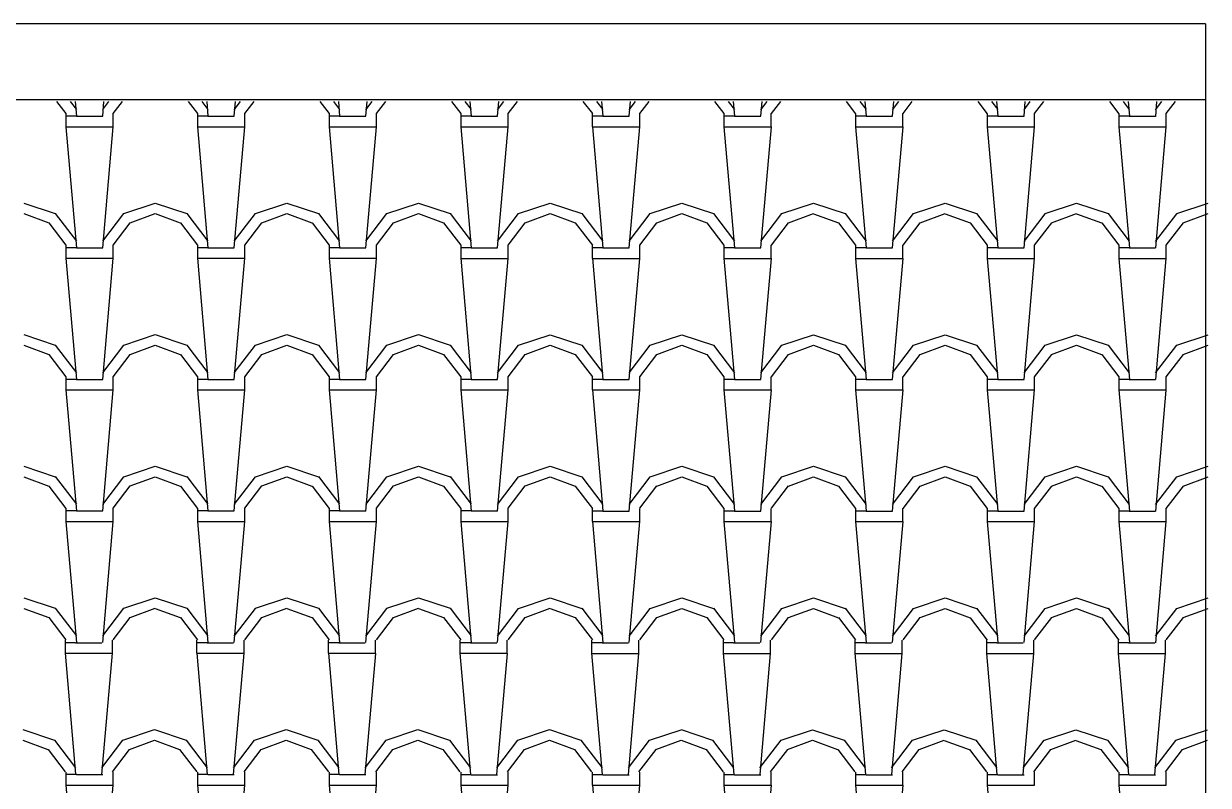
# Model space of a CAD drawing. Extents: x 32549 to 39694, y 7645 to 11950.
# Drawn here: x 33598.4 to 33733.4, y 11542.4 to 11629.3 of the extents above; entities that cross this region are included whole.
import ezdxf

# ---------------------------------------------------------------- set-up
doc = ezdxf.new("R2010")
doc.units = 0
doc.header["$LTSCALE"] = 80
doc.header["$MEASUREMENT"] = 0
doc.layers.add('ROOF', color=11, linetype='CONTINUOUS')
doc.layers.add('TEXT', color=3, linetype='CONTINUOUS')

msp = doc.modelspace()

# ---------------------------------------------------------------- linework, layer by layer
at = {"layer": 'ROOF'}
for p, q in [((33602.11, 11620.41), (33603.18, 11619.01)), ((33603.66, 11620.41), (33604.37, 11619.48)), ((33604.23, 11620.41), (33604.37, 11618.72)), ((33607.37, 11618.72), (33607.52, 11620.41)), ((33607.37, 11619.47), (33608.09, 11620.41)), ((33608.57, 11619.02), (33609.63, 11620.41)), ((33617.11, 11620.41), (33618.18, 11619.01)), ((33618.66, 11620.41), (33619.37, 11619.48)), ((33619.23, 11620.41), (33619.37, 11618.72)), ((33622.37, 11618.72), (33622.52, 11620.41)), ((33622.37, 11619.46), (33623.09, 11620.41)), ((33623.57, 11619.02), (33624.64, 11620.41)), ((33632.11, 11620.41), (33633.18, 11619.01)), ((33633.66, 11620.41), (33634.37, 11619.48)), ((33634.23, 11620.41), (33634.37, 11618.72)), ((33637.37, 11618.71), (33637.52, 11620.41)), ((33637.37, 11619.46), (33638.09, 11620.41)), ((33638.57, 11619.02), (33639.64, 11620.41)), ((33647.11, 11620.41), (33648.18, 11619.01)), ((33648.66, 11620.41), (33649.37, 11619.48)), ((33649.23, 11620.41), (33649.38, 11618.72)), ((33652.37, 11618.71), (33652.52, 11620.41)), ((33652.37, 11619.46), (33653.09, 11620.41)), ((33653.58, 11619.02), (33654.64, 11620.41)), ((33662.11, 11620.4), (33663.18, 11619.01)), ((33663.66, 11620.4), (33664.37, 11619.47)), ((33664.23, 11620.4), (33664.38, 11618.72)), ((33667.37, 11619.46), (33668.09, 11620.4)), ((33667.38, 11618.71), (33667.52, 11620.4)), ((33668.58, 11619.02), (33669.64, 11620.4)), ((33677.11, 11620.4), (33678.18, 11619.01)), ((33678.66, 11620.4), (33679.37, 11619.47)), ((33679.23, 11620.4), (33679.38, 11618.72)), ((33682.37, 11619.46), (33683.09, 11620.4)), ((33682.38, 11618.71), (33682.52, 11620.4)), ((33683.58, 11619.02), (33684.64, 11620.4)), ((33692.11, 11620.4), (33693.18, 11619)), ((33693.66, 11620.4), (33694.37, 11619.47)), ((33694.23, 11620.4), (33694.38, 11618.71)), ((33697.37, 11619.46), (33698.09, 11620.4)), ((33697.38, 11618.71), (33697.52, 11620.4)), ((33698.58, 11619.01), (33699.64, 11620.4)), ((33707.11, 11620.4), (33708.18, 11619)), ((33708.67, 11620.4), (33709.37, 11619.47)), ((33709.23, 11620.4), (33709.38, 11618.71)), ((33712.37, 11619.45), (33713.09, 11620.4)), ((33712.38, 11618.71), (33712.52, 11620.4)), ((33713.58, 11619.01), (33714.64, 11620.4)), ((33722.11, 11620.4), (33723.18, 11619)), ((33723.67, 11620.4), (33724.37, 11619.47)), ((33724.23, 11620.4), (33724.38, 11618.71)), ((33727.37, 11619.45), (33728.09, 11620.4)), ((33727.38, 11618.7), (33727.52, 11620.4)), ((33728.58, 11619.01), (33729.64, 11620.4)), ((33603.17, 11619.02), (33603.17, 11617.52)), ((33604.37, 11618.72), (33603.17, 11618.72)), ((33604.37, 11618.72), (33607.37, 11618.72)), ((33608.57, 11617.52), (33608.57, 11619.02)), ((33618.17, 11619.02), (33618.17, 11617.52)), ((33619.37, 11618.72), (33618.17, 11618.72)), ((33619.37, 11618.72), (33622.37, 11618.72)), ((33623.57, 11617.52), (33623.57, 11619.02)), ((33633.17, 11619.02), (33633.17, 11617.52)), ((33634.37, 11618.72), (33633.17, 11618.72)), ((33634.37, 11618.72), (33637.37, 11618.72)), ((33638.57, 11617.52), (33638.57, 11619.02)), ((33648.17, 11619.01), (33648.17, 11617.51)), ((33649.37, 11618.71), (33648.17, 11618.71)), ((33649.37, 11618.71), (33652.37, 11618.71)), ((33653.57, 11617.51), (33653.57, 11619.01)), ((33663.17, 11619.01), (33663.17, 11617.51)), ((33664.37, 11618.71), (33663.17, 11618.71)), ((33664.37, 11618.71), (33667.37, 11618.71)), ((33668.57, 11617.51), (33668.57, 11619.01)), ((33678.17, 11619.01), (33678.17, 11617.51)), ((33679.37, 11618.71), (33678.17, 11618.71)), ((33679.37, 11618.71), (33682.37, 11618.71)), ((33683.57, 11617.51), (33683.57, 11619.01)), ((33693.17, 11619.01), (33693.17, 11617.51)), ((33694.37, 11618.71), (33693.17, 11618.71)), ((33694.37, 11618.71), (33697.37, 11618.71)), ((33698.57, 11617.51), (33698.57, 11619.01)), ((33708.17, 11619.01), (33708.17, 11617.51)), ((33709.37, 11618.71), (33708.17, 11618.71)), ((33709.37, 11618.71), (33712.37, 11618.71)), ((33713.57, 11617.51), (33713.57, 11619.01)), ((33723.17, 11619.01), (33723.17, 11617.51)), ((33724.37, 11618.71), (33723.17, 11618.71)), ((33724.37, 11618.71), (33727.37, 11618.71)), ((33728.57, 11617.51), (33728.57, 11619.01)), ((33603.17, 11617.52), (33604.37, 11617.52)), ((33603.17, 11617.52), (33604.37, 11603.72)), ((33604.37, 11617.52), (33608.57, 11617.52)), ((33607.37, 11603.72), (33608.57, 11617.52)), ((33618.17, 11617.52), (33619.37, 11617.52)), ((33618.17, 11617.52), (33619.37, 11603.72)), ((33619.37, 11617.52), (33623.57, 11617.52)), ((33622.37, 11603.72), (33623.57, 11617.52)), ((33633.17, 11617.52), (33634.37, 11617.52)), ((33633.17, 11617.52), (33634.37, 11603.72)), ((33634.37, 11617.52), (33638.57, 11617.52)), ((33637.37, 11603.71), (33638.57, 11617.51)), ((33648.17, 11617.51), (33649.37, 11617.51)), ((33648.18, 11617.52), (33649.38, 11603.72)), ((33649.37, 11617.51), (33653.57, 11617.51)), ((33652.37, 11603.71), (33653.57, 11617.51)), ((33663.17, 11617.51), (33664.37, 11617.51)), ((33663.18, 11617.52), (33664.38, 11603.72)), ((33664.37, 11617.51), (33668.57, 11617.51)), ((33667.38, 11603.71), (33668.58, 11617.51)), ((33678.17, 11617.51), (33679.37, 11617.51)), ((33678.18, 11617.52), (33679.38, 11603.72)), ((33679.37, 11617.51), (33683.57, 11617.51)), ((33682.38, 11603.71), (33683.58, 11617.51)), ((33693.17, 11617.51), (33694.37, 11617.51)), ((33693.18, 11617.51), (33694.38, 11603.71)), ((33694.37, 11617.51), (33698.57, 11617.51)), ((33697.38, 11603.71), (33698.58, 11617.51)), ((33708.17, 11617.51), (33709.37, 11617.51)), ((33708.18, 11617.51), (33709.38, 11603.71)), ((33709.37, 11617.51), (33713.57, 11617.51)), ((33712.38, 11603.71), (33713.58, 11617.51)), ((33723.17, 11617.51), (33724.37, 11617.51)), ((33723.18, 11617.51), (33724.38, 11603.71)), ((33724.37, 11617.51), (33728.57, 11617.51)), ((33727.38, 11603.7), (33728.58, 11617.5)), ((33598.37, 11608.82), (33601.97, 11607.62)), ((33609.77, 11607.62), (33613.37, 11608.82)), ((33613.37, 11608.82), (33616.97, 11607.62)), ((33624.77, 11607.62), (33628.37, 11608.82)), ((33628.37, 11608.82), (33631.97, 11607.62)), ((33639.77, 11607.62), (33643.37, 11608.82)), ((33643.37, 11608.82), (33646.97, 11607.62)), ((33654.77, 11607.61), (33658.37, 11608.81)), ((33658.37, 11608.81), (33661.97, 11607.61)), ((33669.77, 11607.61), (33673.37, 11608.81)), ((33673.37, 11608.81), (33676.97, 11607.61)), ((33684.77, 11607.61), (33688.37, 11608.81)), ((33688.37, 11608.81), (33691.97, 11607.61)), ((33699.77, 11607.61), (33703.37, 11608.81)), ((33703.37, 11608.81), (33706.97, 11607.61)), ((33714.77, 11607.61), (33718.37, 11608.81)), ((33718.37, 11608.81), (33721.97, 11607.61)), ((33729.77, 11607.61), (33733.37, 11608.81)), ((33598.37, 11607.61), (33601.22, 11606.56)), ((33601.23, 11606.56), (33603.18, 11604.01)), ((33601.97, 11607.63), (33604.37, 11604.48)), ((33607.37, 11604.47), (33609.77, 11607.62)), ((33608.57, 11604.02), (33610.52, 11606.57)), ((33610.52, 11606.57), (33613.37, 11607.62)), ((33613.37, 11607.61), (33616.22, 11606.56)), ((33616.23, 11606.56), (33618.18, 11604.01)), ((33616.97, 11607.63), (33619.37, 11604.48)), ((33622.37, 11604.46), (33624.77, 11607.61)), ((33623.57, 11604.02), (33625.52, 11606.57)), ((33625.52, 11606.57), (33628.37, 11607.62)), ((33628.37, 11607.61), (33631.22, 11606.56)), ((33631.23, 11606.56), (33633.18, 11604.01)), ((33631.97, 11607.63), (33634.37, 11604.48)), ((33637.37, 11604.46), (33639.77, 11607.61)), ((33638.57, 11604.02), (33640.52, 11606.57)), ((33640.52, 11606.57), (33643.37, 11607.62)), ((33643.37, 11607.61), (33646.22, 11606.56)), ((33646.23, 11606.56), (33648.18, 11604.01)), ((33646.97, 11607.63), (33649.37, 11604.48)), ((33652.37, 11604.46), (33654.77, 11607.61)), ((33653.58, 11604.02), (33655.53, 11606.57)), ((33655.52, 11606.56), (33658.37, 11607.61)), ((33658.37, 11607.61), (33661.22, 11606.56)), ((33661.23, 11606.56), (33663.18, 11604.01)), ((33661.97, 11607.62), (33664.37, 11604.47)), ((33667.37, 11604.46), (33669.77, 11607.61)), ((33668.58, 11604.02), (33670.53, 11606.57)), ((33670.52, 11606.56), (33673.37, 11607.61)), ((33673.37, 11607.61), (33676.22, 11606.56)), ((33676.23, 11606.56), (33678.18, 11604.01)), ((33676.97, 11607.62), (33679.37, 11604.47)), ((33682.37, 11604.46), (33684.77, 11607.61)), ((33683.58, 11604.02), (33685.53, 11606.57)), ((33685.52, 11606.56), (33688.37, 11607.61)), ((33688.37, 11607.6), (33691.22, 11606.55)), ((33691.23, 11606.55), (33693.18, 11604)), ((33691.97, 11607.62), (33694.37, 11604.47)), ((33697.37, 11604.46), (33699.77, 11607.61)), ((33698.58, 11604.01), (33700.53, 11606.56)), ((33700.52, 11606.56), (33703.37, 11607.61)), ((33703.37, 11607.6), (33706.22, 11606.55)), ((33706.23, 11606.55), (33708.18, 11604)), ((33706.97, 11607.62), (33709.37, 11604.47)), ((33712.37, 11604.45), (33714.77, 11607.6)), ((33713.58, 11604.01), (33715.53, 11606.56)), ((33715.52, 11606.56), (33718.37, 11607.61)), ((33718.37, 11607.6), (33721.22, 11606.55)), ((33721.23, 11606.55), (33723.18, 11604)), ((33721.97, 11607.62), (33724.37, 11604.47)), ((33727.37, 11604.45), (33729.77, 11607.6)), ((33728.58, 11604.01), (33730.53, 11606.56)), ((33730.52, 11606.56), (33733.37, 11607.61)), ((33603.17, 11604.02), (33603.17, 11602.52)), ((33604.37, 11603.72), (33603.17, 11603.72)), ((33604.37, 11603.72), (33607.37, 11603.72)), ((33608.57, 11602.52), (33608.57, 11604.02)), ((33618.17, 11604.02), (33618.17, 11602.52)), ((33619.37, 11603.72), (33618.17, 11603.72)), ((33619.37, 11603.72), (33622.37, 11603.72)), ((33623.57, 11602.52), (33623.57, 11604.02)), ((33633.17, 11604.02), (33633.17, 11602.52)), ((33634.37, 11603.72), (33633.17, 11603.72)), ((33634.37, 11603.72), (33637.37, 11603.72)), ((33638.57, 11602.52), (33638.57, 11604.02)), ((33648.17, 11604.01), (33648.17, 11602.51)), ((33649.37, 11603.71), (33648.17, 11603.71)), ((33649.37, 11603.71), (33652.37, 11603.71)), ((33653.57, 11602.51), (33653.57, 11604.01)), ((33663.17, 11604.01), (33663.17, 11602.51)), ((33664.37, 11603.71), (33663.17, 11603.71)), ((33664.37, 11603.71), (33667.37, 11603.71)), ((33668.57, 11602.51), (33668.57, 11604.01)), ((33678.17, 11604.01), (33678.17, 11602.51)), ((33679.37, 11603.71), (33678.17, 11603.71)), ((33679.37, 11603.71), (33682.37, 11603.71)), ((33683.57, 11602.51), (33683.57, 11604.01)), ((33693.17, 11604.01), (33693.17, 11602.51)), ((33694.37, 11603.71), (33693.17, 11603.71)), ((33694.37, 11603.71), (33697.37, 11603.71)), ((33698.57, 11602.51), (33698.57, 11604.01)), ((33708.17, 11604.01), (33708.17, 11602.51)), ((33709.37, 11603.71), (33708.17, 11603.71)), ((33709.37, 11603.71), (33712.37, 11603.71)), ((33713.57, 11602.51), (33713.57, 11604.01)), ((33723.17, 11604.01), (33723.17, 11602.51)), ((33724.37, 11603.71), (33723.17, 11603.71)), ((33724.37, 11603.71), (33727.37, 11603.71)), ((33728.57, 11602.51), (33728.57, 11604.01)), ((33603.17, 11602.52), (33604.37, 11602.52)), ((33603.17, 11602.52), (33604.37, 11588.72)), ((33604.37, 11602.52), (33608.57, 11602.52)), ((33607.37, 11588.72), (33608.57, 11602.52)), ((33618.17, 11602.52), (33619.37, 11602.52)), ((33618.17, 11602.52), (33619.37, 11588.72)), ((33619.37, 11602.52), (33623.57, 11602.52)), ((33622.37, 11588.72), (33623.57, 11602.52)), ((33633.17, 11602.52), (33634.37, 11602.52)), ((33633.17, 11602.52), (33634.37, 11588.72)), ((33634.37, 11602.52), (33638.57, 11602.52)), ((33637.37, 11588.71), (33638.57, 11602.51)), ((33648.17, 11602.51), (33649.37, 11602.51)), ((33648.18, 11602.52), (33649.38, 11588.72)), ((33649.37, 11602.51), (33653.57, 11602.51)), ((33652.37, 11588.71), (33653.57, 11602.51)), ((33663.17, 11602.51), (33664.37, 11602.51)), ((33663.18, 11602.52), (33664.38, 11588.72)), ((33664.37, 11602.51), (33668.57, 11602.51)), ((33667.38, 11588.71), (33668.58, 11602.51)), ((33678.17, 11602.51), (33679.37, 11602.51)), ((33678.18, 11602.52), (33679.38, 11588.72)), ((33679.37, 11602.51), (33683.57, 11602.51)), ((33682.38, 11588.71), (33683.58, 11602.51)), ((33693.17, 11602.51), (33694.37, 11602.51)), ((33693.18, 11602.51), (33694.38, 11588.71)), ((33694.37, 11602.51), (33698.57, 11602.51)), ((33697.38, 11588.71), (33698.58, 11602.51)), ((33708.17, 11602.51), (33709.37, 11602.51)), ((33708.18, 11602.51), (33709.38, 11588.71)), ((33709.37, 11602.51), (33713.57, 11602.51)), ((33712.38, 11588.71), (33713.58, 11602.51)), ((33723.17, 11602.51), (33724.37, 11602.51)), ((33723.18, 11602.51), (33724.38, 11588.71)), ((33724.37, 11602.51), (33728.57, 11602.51)), ((33727.38, 11588.7), (33728.58, 11602.5)), ((33598.37, 11593.82), (33601.97, 11592.62)), ((33609.77, 11592.62), (33613.37, 11593.82)), ((33613.37, 11593.82), (33616.97, 11592.62)), ((33624.77, 11592.62), (33628.37, 11593.82)), ((33628.37, 11593.82), (33631.97, 11592.62)), ((33639.77, 11592.62), (33643.37, 11593.82)), ((33643.37, 11593.82), (33646.97, 11592.62)), ((33654.77, 11592.61), (33658.37, 11593.81)), ((33658.37, 11593.81), (33661.97, 11592.61)), ((33669.77, 11592.61), (33673.37, 11593.81)), ((33673.37, 11593.81), (33676.97, 11592.61)), ((33684.77, 11592.61), (33688.37, 11593.81)), ((33688.37, 11593.81), (33691.97, 11592.61)), ((33699.77, 11592.61), (33703.37, 11593.81)), ((33703.37, 11593.81), (33706.97, 11592.61)), ((33714.77, 11592.61), (33718.37, 11593.81)), ((33718.37, 11593.81), (33721.97, 11592.61)), ((33729.77, 11592.61), (33733.37, 11593.81)), ((33598.37, 11592.61), (33601.22, 11591.56)), ((33601.23, 11591.56), (33603.18, 11589.01)), ((33601.97, 11592.63), (33604.37, 11589.48)), ((33607.37, 11589.47), (33609.77, 11592.62)), ((33608.57, 11589.02), (33610.52, 11591.57)), ((33610.52, 11591.57), (33613.37, 11592.62)), ((33613.37, 11592.61), (33616.22, 11591.56)), ((33616.23, 11591.56), (33618.18, 11589.01)), ((33616.97, 11592.63), (33619.37, 11589.48)), ((33622.37, 11589.46), (33624.77, 11592.61)), ((33623.57, 11589.02), (33625.52, 11591.57)), ((33625.52, 11591.57), (33628.37, 11592.62)), ((33628.37, 11592.61), (33631.22, 11591.56)), ((33631.23, 11591.56), (33633.18, 11589.01)), ((33631.97, 11592.63), (33634.37, 11589.48)), ((33637.37, 11589.46), (33639.77, 11592.61)), ((33638.57, 11589.02), (33640.52, 11591.57)), ((33640.52, 11591.57), (33643.37, 11592.62)), ((33643.37, 11592.61), (33646.22, 11591.56)), ((33646.23, 11591.56), (33648.18, 11589.01)), ((33646.97, 11592.63), (33649.37, 11589.48)), ((33652.37, 11589.46), (33654.77, 11592.61)), ((33653.58, 11589.02), (33655.53, 11591.57)), ((33655.52, 11591.57), (33658.37, 11592.62)), ((33658.37, 11592.61), (33661.22, 11591.56)), ((33661.23, 11591.56), (33663.18, 11589.01)), ((33661.97, 11592.62), (33664.37, 11589.47)), ((33667.37, 11589.46), (33669.77, 11592.61)), ((33668.58, 11589.02), (33670.53, 11591.57)), ((33670.52, 11591.56), (33673.37, 11592.61)), ((33673.37, 11592.61), (33676.22, 11591.56)), ((33676.23, 11591.56), (33678.18, 11589.01)), ((33676.97, 11592.62), (33679.37, 11589.47)), ((33682.37, 11589.46), (33684.77, 11592.61)), ((33683.58, 11589.02), (33685.53, 11591.57)), ((33685.52, 11591.56), (33688.37, 11592.61)), ((33688.37, 11592.6), (33691.22, 11591.55)), ((33691.23, 11591.55), (33693.18, 11589)), ((33691.97, 11592.62), (33694.37, 11589.47)), ((33697.37, 11589.46), (33699.77, 11592.61)), ((33698.58, 11589.01), (33700.53, 11591.56)), ((33700.52, 11591.56), (33703.37, 11592.61)), ((33703.37, 11592.6), (33706.22, 11591.55)), ((33706.23, 11591.55), (33708.18, 11589)), ((33706.97, 11592.62), (33709.37, 11589.47)), ((33712.37, 11589.45), (33714.77, 11592.6)), ((33713.58, 11589.01), (33715.53, 11591.56)), ((33715.52, 11591.56), (33718.37, 11592.61)), ((33718.37, 11592.6), (33721.22, 11591.55)), ((33721.23, 11591.55), (33723.18, 11589)), ((33721.97, 11592.62), (33724.37, 11589.47)), ((33727.37, 11589.45), (33729.77, 11592.6)), ((33728.58, 11589.01), (33730.53, 11591.56)), ((33730.52, 11591.56), (33733.37, 11592.61)), ((33603.17, 11589.02), (33603.17, 11587.52)), ((33608.57, 11587.52), (33608.57, 11589.02)), ((33618.17, 11589.02), (33618.17, 11587.52)), ((33623.57, 11587.52), (33623.57, 11589.02)), ((33633.17, 11589.02), (33633.17, 11587.52)), ((33638.57, 11587.52), (33638.57, 11589.02)), ((33648.17, 11589.02), (33648.17, 11587.52)), ((33653.57, 11587.52), (33653.57, 11589.02)), ((33663.17, 11589.01), (33663.17, 11587.51)), ((33668.57, 11587.51), (33668.57, 11589.01)), ((33678.17, 11589.01), (33678.17, 11587.51)), ((33683.57, 11587.51), (33683.57, 11589.01)), ((33693.17, 11589.01), (33693.17, 11587.51)), ((33698.57, 11587.51), (33698.57, 11589.01)), ((33708.17, 11589.01), (33708.17, 11587.51)), ((33713.57, 11587.51), (33713.57, 11589.01)), ((33723.17, 11589.01), (33723.17, 11587.51)), ((33728.57, 11587.51), (33728.57, 11589.01)), ((33604.37, 11588.72), (33603.17, 11588.72)), ((33603.17, 11587.52), (33604.37, 11587.52)), ((33603.17, 11587.52), (33604.37, 11573.72)), ((33604.37, 11588.72), (33607.37, 11588.72)), ((33604.37, 11587.52), (33608.57, 11587.52)), ((33607.37, 11573.72), (33608.57, 11587.52)), ((33619.37, 11588.72), (33618.17, 11588.72)), ((33618.17, 11587.52), (33619.37, 11587.52)), ((33618.17, 11587.52), (33619.37, 11573.72)), ((33619.37, 11588.72), (33622.37, 11588.72)), ((33619.37, 11587.52), (33623.57, 11587.52)), ((33622.37, 11573.72), (33623.57, 11587.52)), ((33634.37, 11588.72), (33633.17, 11588.72)), ((33633.17, 11587.52), (33634.37, 11587.52)), ((33633.17, 11587.52), (33634.37, 11573.72)), ((33634.37, 11588.72), (33637.37, 11588.72)), ((33634.37, 11587.52), (33638.57, 11587.52)), ((33637.37, 11573.71), (33638.57, 11587.51)), ((33649.37, 11588.72), (33648.17, 11588.72)), ((33648.17, 11587.52), (33649.37, 11587.52)), ((33648.18, 11587.52), (33649.38, 11573.72)), ((33649.37, 11588.72), (33652.37, 11588.72)), ((33649.37, 11587.52), (33653.57, 11587.52)), ((33652.37, 11573.71), (33653.57, 11587.51)), ((33664.37, 11588.71), (33663.17, 11588.71)), ((33663.17, 11587.51), (33664.37, 11587.51)), ((33663.18, 11587.52), (33664.38, 11573.72)), ((33664.37, 11588.71), (33667.37, 11588.71)), ((33664.37, 11587.51), (33668.57, 11587.51)), ((33667.38, 11573.71), (33668.58, 11587.51)), ((33679.37, 11588.71), (33678.17, 11588.71)), ((33678.17, 11587.51), (33679.37, 11587.51)), ((33678.18, 11587.52), (33679.38, 11573.72)), ((33679.37, 11588.71), (33682.37, 11588.71)), ((33679.37, 11587.51), (33683.57, 11587.51)), ((33682.38, 11573.71), (33683.58, 11587.51)), ((33694.37, 11588.71), (33693.17, 11588.71)), ((33693.17, 11587.51), (33694.37, 11587.51)), ((33693.18, 11587.52), (33694.38, 11573.72)), ((33694.37, 11588.71), (33697.37, 11588.71)), ((33694.37, 11587.51), (33698.57, 11587.51)), ((33697.38, 11573.71), (33698.58, 11587.51)), ((33709.37, 11588.71), (33708.17, 11588.71)), ((33708.17, 11587.51), (33709.37, 11587.51)), ((33708.18, 11587.51), (33709.38, 11573.71)), ((33709.37, 11588.71), (33712.37, 11588.71)), ((33709.37, 11587.51), (33713.57, 11587.51)), ((33712.38, 11573.71), (33713.58, 11587.51)), ((33724.37, 11588.71), (33723.17, 11588.71)), ((33723.17, 11587.51), (33724.37, 11587.51)), ((33723.18, 11587.51), (33724.38, 11573.71)), ((33724.37, 11588.71), (33727.37, 11588.71)), ((33724.37, 11587.51), (33728.57, 11587.51)), ((33727.38, 11573.7), (33728.58, 11587.5)), ((33598.37, 11578.82), (33601.97, 11577.62)), ((33609.77, 11577.62), (33613.37, 11578.82)), ((33613.37, 11578.82), (33616.97, 11577.62)), ((33624.77, 11577.62), (33628.37, 11578.82)), ((33628.37, 11578.82), (33631.97, 11577.62)), ((33639.77, 11577.62), (33643.37, 11578.82)), ((33643.37, 11578.82), (33646.97, 11577.62)), ((33654.77, 11577.61), (33658.37, 11578.81)), ((33658.37, 11578.81), (33661.97, 11577.61)), ((33669.77, 11577.61), (33673.37, 11578.81)), ((33673.37, 11578.81), (33676.97, 11577.61)), ((33684.77, 11577.61), (33688.37, 11578.81)), ((33688.37, 11578.81), (33691.97, 11577.61)), ((33699.77, 11577.61), (33703.37, 11578.81)), ((33703.37, 11578.81), (33706.97, 11577.61)), ((33714.77, 11577.61), (33718.37, 11578.81)), ((33718.37, 11578.81), (33721.97, 11577.61)), ((33729.77, 11577.61), (33733.37, 11578.81)), ((33598.37, 11577.61), (33601.22, 11576.56)), ((33601.97, 11577.63), (33604.37, 11574.48)), ((33607.37, 11574.47), (33609.77, 11577.62)), ((33610.52, 11576.57), (33613.37, 11577.62)), ((33613.37, 11577.61), (33616.22, 11576.56)), ((33616.97, 11577.63), (33619.37, 11574.48)), ((33622.37, 11574.46), (33624.77, 11577.61)), ((33625.52, 11576.57), (33628.37, 11577.62)), ((33628.37, 11577.61), (33631.22, 11576.56)), ((33631.97, 11577.63), (33634.37, 11574.48)), ((33637.37, 11574.46), (33639.77, 11577.61)), ((33640.52, 11576.57), (33643.37, 11577.62)), ((33643.37, 11577.61), (33646.22, 11576.56)), ((33646.97, 11577.63), (33649.37, 11574.48)), ((33652.37, 11574.46), (33654.77, 11577.61)), ((33655.52, 11576.57), (33658.37, 11577.62)), ((33658.37, 11577.61), (33661.22, 11576.56)), ((33661.97, 11577.62), (33664.37, 11574.47)), ((33667.37, 11574.46), (33669.77, 11577.61)), ((33670.52, 11576.56), (33673.37, 11577.61)), ((33673.37, 11577.61), (33676.22, 11576.56)), ((33676.97, 11577.62), (33679.37, 11574.47)), ((33682.37, 11574.46), (33684.77, 11577.61)), ((33685.52, 11576.56), (33688.37, 11577.61)), ((33688.37, 11577.6), (33691.22, 11576.55)), ((33691.97, 11577.62), (33694.37, 11574.47)), ((33697.37, 11574.46), (33699.77, 11577.61)), ((33700.52, 11576.56), (33703.37, 11577.61)), ((33703.37, 11577.6), (33706.22, 11576.55)), ((33706.97, 11577.62), (33709.37, 11574.47)), ((33712.37, 11574.45), (33714.77, 11577.6)), ((33715.52, 11576.56), (33718.37, 11577.61)), ((33718.37, 11577.6), (33721.22, 11576.55)), ((33721.97, 11577.62), (33724.37, 11574.47)), ((33727.37, 11574.45), (33729.77, 11577.6)), ((33730.52, 11576.56), (33733.37, 11577.61)), ((33601.23, 11576.56), (33603.18, 11574.01)), ((33608.57, 11574.02), (33610.52, 11576.57)), ((33616.23, 11576.56), (33618.18, 11574.01)), ((33623.57, 11574.02), (33625.52, 11576.57)), ((33631.23, 11576.56), (33633.18, 11574.01)), ((33638.57, 11574.02), (33640.52, 11576.57)), ((33646.23, 11576.56), (33648.18, 11574.01)), ((33653.58, 11574.02), (33655.53, 11576.57)), ((33661.23, 11576.56), (33663.18, 11574.01)), ((33668.58, 11574.02), (33670.53, 11576.57)), ((33676.23, 11576.56), (33678.18, 11574.01)), ((33683.58, 11574.02), (33685.53, 11576.57)), ((33691.23, 11576.56), (33693.18, 11574.01)), ((33698.58, 11574.01), (33700.53, 11576.56)), ((33706.23, 11576.55), (33708.18, 11574)), ((33713.58, 11574.01), (33715.53, 11576.56)), ((33721.23, 11576.55), (33723.18, 11574)), ((33728.58, 11574.01), (33730.53, 11576.56)), ((33603.17, 11574.02), (33603.17, 11572.52)), ((33608.57, 11572.52), (33608.57, 11574.02)), ((33618.17, 11574.02), (33618.17, 11572.52)), ((33623.57, 11572.52), (33623.57, 11574.02)), ((33633.17, 11574.02), (33633.17, 11572.52)), ((33638.57, 11572.52), (33638.57, 11574.02)), ((33648.17, 11574.02), (33648.17, 11572.52)), ((33653.57, 11572.52), (33653.57, 11574.02)), ((33663.17, 11574.01), (33663.17, 11572.51)), ((33668.57, 11572.51), (33668.57, 11574.01)), ((33678.17, 11574.01), (33678.17, 11572.51)), ((33683.57, 11572.51), (33683.57, 11574.01)), ((33693.17, 11574.01), (33693.17, 11572.51)), ((33698.57, 11572.51), (33698.57, 11574.01)), ((33708.17, 11574.01), (33708.17, 11572.51)), ((33713.57, 11572.51), (33713.57, 11574.01)), ((33723.17, 11574.01), (33723.17, 11572.51)), ((33728.57, 11572.51), (33728.57, 11574.01)), ((33604.37, 11573.72), (33603.17, 11573.72)), ((33604.37, 11573.72), (33607.37, 11573.72)), ((33619.37, 11573.72), (33618.17, 11573.72)), ((33619.37, 11573.72), (33622.37, 11573.72)), ((33634.37, 11573.72), (33633.17, 11573.72)), ((33634.37, 11573.72), (33637.37, 11573.72)), ((33649.37, 11573.72), (33648.17, 11573.72)), ((33649.37, 11573.72), (33652.37, 11573.72)), ((33664.37, 11573.71), (33663.17, 11573.71)), ((33664.37, 11573.71), (33667.37, 11573.71)), ((33679.37, 11573.71), (33678.17, 11573.71)), ((33679.37, 11573.71), (33682.37, 11573.71)), ((33694.37, 11573.71), (33693.17, 11573.71)), ((33694.37, 11573.71), (33697.37, 11573.71)), ((33709.37, 11573.71), (33708.17, 11573.71)), ((33709.37, 11573.71), (33712.37, 11573.71)), ((33724.37, 11573.71), (33723.17, 11573.71)), ((33724.37, 11573.71), (33727.37, 11573.71)), ((33603.17, 11572.52), (33604.37, 11558.72)), ((33603.17, 11572.52), (33604.37, 11572.52)), ((33604.37, 11572.52), (33608.57, 11572.52)), ((33607.37, 11558.72), (33608.57, 11572.52)), ((33618.17, 11572.52), (33619.37, 11558.72)), ((33618.17, 11572.52), (33619.37, 11572.52)), ((33619.37, 11572.52), (33623.57, 11572.52)), ((33622.37, 11558.72), (33623.57, 11572.52)), ((33633.17, 11572.52), (33634.37, 11558.72)), ((33633.17, 11572.52), (33634.37, 11572.52)), ((33634.37, 11572.52), (33638.57, 11572.52)), ((33637.37, 11558.71), (33638.57, 11572.51)), ((33648.17, 11572.52), (33649.37, 11572.52)), ((33648.18, 11572.52), (33649.38, 11558.72)), ((33649.37, 11572.52), (33653.57, 11572.52)), ((33652.37, 11558.71), (33653.57, 11572.51)), ((33663.17, 11572.51), (33664.37, 11572.51)), ((33663.18, 11572.52), (33664.38, 11558.72)), ((33664.37, 11572.51), (33668.57, 11572.51)), ((33667.38, 11558.71), (33668.58, 11572.51)), ((33678.17, 11572.51), (33679.37, 11572.51)), ((33678.18, 11572.52), (33679.38, 11558.72)), ((33679.37, 11572.51), (33683.57, 11572.51)), ((33682.38, 11558.71), (33683.58, 11572.51)), ((33693.17, 11572.51), (33694.37, 11572.51)), ((33693.18, 11572.52), (33694.38, 11558.72)), ((33694.37, 11572.51), (33698.57, 11572.51)), ((33697.38, 11558.71), (33698.58, 11572.51)), ((33708.17, 11572.51), (33709.37, 11572.51)), ((33708.18, 11572.51), (33709.38, 11558.71)), ((33709.37, 11572.51), (33713.57, 11572.51)), ((33712.38, 11558.71), (33713.58, 11572.51)), ((33723.17, 11572.51), (33724.37, 11572.51)), ((33723.18, 11572.51), (33724.38, 11558.71)), ((33724.37, 11572.51), (33728.57, 11572.51)), ((33727.38, 11558.7), (33728.58, 11572.5)), ((33598.37, 11563.82), (33601.97, 11562.62)), ((33609.77, 11562.62), (33613.37, 11563.82)), ((33613.37, 11563.82), (33616.97, 11562.62)), ((33624.77, 11562.62), (33628.37, 11563.82)), ((33628.37, 11563.82), (33631.97, 11562.62)), ((33639.77, 11562.62), (33643.37, 11563.82)), ((33643.37, 11563.82), (33646.97, 11562.62)), ((33654.77, 11562.61), (33658.37, 11563.81)), ((33658.37, 11563.81), (33661.97, 11562.61)), ((33669.77, 11562.61), (33673.37, 11563.81)), ((33673.37, 11563.81), (33676.97, 11562.61)), ((33684.77, 11562.61), (33688.37, 11563.81)), ((33688.37, 11563.81), (33691.97, 11562.61)), ((33699.77, 11562.61), (33703.37, 11563.81)), ((33703.37, 11563.81), (33706.97, 11562.61)), ((33714.77, 11562.61), (33718.37, 11563.81)), ((33718.37, 11563.81), (33721.97, 11562.61)), ((33729.77, 11562.61), (33733.37, 11563.81)), ((33598.37, 11562.61), (33601.22, 11561.56)), ((33601.97, 11562.63), (33604.37, 11559.48)), ((33607.37, 11559.47), (33609.77, 11562.62)), ((33610.52, 11561.57), (33613.37, 11562.62)), ((33613.37, 11562.61), (33616.22, 11561.56)), ((33616.97, 11562.63), (33619.37, 11559.48)), ((33622.37, 11559.46), (33624.77, 11562.61)), ((33625.52, 11561.57), (33628.37, 11562.62)), ((33628.37, 11562.61), (33631.22, 11561.56)), ((33631.97, 11562.63), (33634.37, 11559.48)), ((33637.37, 11559.46), (33639.77, 11562.61)), ((33640.52, 11561.57), (33643.37, 11562.62)), ((33643.37, 11562.61), (33646.22, 11561.56)), ((33646.97, 11562.63), (33649.37, 11559.48)), ((33652.37, 11559.46), (33654.77, 11562.61)), ((33655.52, 11561.57), (33658.37, 11562.62)), ((33658.37, 11562.61), (33661.22, 11561.56)), ((33661.97, 11562.62), (33664.37, 11559.47)), ((33667.37, 11559.46), (33669.77, 11562.61)), ((33670.52, 11561.56), (33673.37, 11562.61)), ((33673.37, 11562.61), (33676.22, 11561.56)), ((33676.97, 11562.62), (33679.37, 11559.47)), ((33682.37, 11559.46), (33684.77, 11562.61)), ((33685.52, 11561.56), (33688.37, 11562.61)), ((33688.37, 11562.6), (33691.22, 11561.55)), ((33691.97, 11562.62), (33694.37, 11559.47)), ((33697.37, 11559.46), (33699.77, 11562.61)), ((33700.52, 11561.56), (33703.37, 11562.61)), ((33703.37, 11562.6), (33706.22, 11561.55)), ((33706.97, 11562.62), (33709.37, 11559.47)), ((33712.37, 11559.45), (33714.77, 11562.6)), ((33715.52, 11561.56), (33718.37, 11562.61)), ((33718.37, 11562.6), (33721.22, 11561.55)), ((33721.97, 11562.62), (33724.37, 11559.47)), ((33727.37, 11559.45), (33729.77, 11562.6)), ((33730.52, 11561.56), (33733.37, 11562.61)), ((33601.23, 11561.56), (33603.18, 11559.01)), ((33608.57, 11559.02), (33610.52, 11561.57)), ((33616.23, 11561.56), (33618.18, 11559.01)), ((33623.57, 11559.02), (33625.52, 11561.57)), ((33631.23, 11561.56), (33633.18, 11559.01)), ((33638.57, 11559.02), (33640.52, 11561.57)), ((33646.23, 11561.56), (33648.18, 11559.01)), ((33653.58, 11559.02), (33655.53, 11561.57)), ((33661.23, 11561.56), (33663.18, 11559.01)), ((33668.58, 11559.02), (33670.53, 11561.57)), ((33676.23, 11561.56), (33678.18, 11559.01)), ((33683.58, 11559.02), (33685.53, 11561.57)), ((33691.23, 11561.56), (33693.18, 11559.01)), ((33698.58, 11559.01), (33700.53, 11561.56)), ((33706.23, 11561.55), (33708.18, 11559)), ((33713.58, 11559.01), (33715.53, 11561.56)), ((33721.23, 11561.55), (33723.18, 11559)), ((33728.58, 11559.01), (33730.53, 11561.56)), ((33603.08, 11558.99), (33603.08, 11557.49)), ((33604.28, 11558.69), (33603.08, 11558.69)), ((33604.28, 11558.69), (33607.28, 11558.69)), ((33608.48, 11557.49), (33608.48, 11558.99)), ((33618.08, 11558.99), (33618.08, 11557.49)), ((33619.28, 11558.69), (33618.08, 11558.69)), ((33619.28, 11558.69), (33622.28, 11558.69)), ((33623.48, 11557.49), (33623.48, 11558.99)), ((33633.08, 11558.99), (33633.08, 11557.49)), ((33634.28, 11558.69), (33633.08, 11558.69)), ((33634.28, 11558.69), (33637.28, 11558.69)), ((33638.48, 11557.49), (33638.48, 11558.99)), ((33648.08, 11558.99), (33648.08, 11557.49)), ((33649.28, 11558.69), (33648.08, 11558.69)), ((33649.28, 11558.69), (33652.28, 11558.69)), ((33653.48, 11557.49), (33653.48, 11558.99)), ((33663.08, 11558.98), (33663.08, 11557.48)), ((33664.28, 11558.68), (33663.08, 11558.68)), ((33664.28, 11558.68), (33667.28, 11558.68)), ((33668.48, 11557.48), (33668.48, 11558.98)), ((33678.08, 11558.98), (33678.08, 11557.48)), ((33679.28, 11558.68), (33678.08, 11558.68)), ((33679.28, 11558.68), (33682.28, 11558.68)), ((33683.48, 11557.48), (33683.48, 11558.98)), ((33693.08, 11558.98), (33693.08, 11557.48)), ((33694.28, 11558.68), (33693.08, 11558.68)), ((33694.28, 11558.68), (33697.28, 11558.68)), ((33698.48, 11557.48), (33698.48, 11558.98)), ((33708.09, 11558.98), (33708.09, 11557.48)), ((33709.29, 11558.68), (33708.09, 11558.68)), ((33709.29, 11558.68), (33712.29, 11558.68)), ((33713.49, 11557.48), (33713.49, 11558.98)), ((33723.09, 11558.98), (33723.09, 11557.48)), ((33724.29, 11558.68), (33723.09, 11558.68)), ((33724.29, 11558.68), (33727.29, 11558.68)), ((33728.49, 11557.48), (33728.49, 11558.98)), ((33603.08, 11557.49), (33604.28, 11557.49)), ((33603.09, 11557.5), (33604.29, 11543.7)), ((33604.28, 11557.49), (33608.48, 11557.49)), ((33607.28, 11543.69), (33608.48, 11557.49)), ((33618.08, 11557.49), (33619.28, 11557.49)), ((33618.09, 11557.49), (33619.29, 11543.69)), ((33619.28, 11557.49), (33623.48, 11557.49)), ((33622.29, 11543.69), (33623.49, 11557.49)), ((33633.08, 11557.49), (33634.28, 11557.49)), ((33633.09, 11557.49), (33634.29, 11543.69)), ((33634.28, 11557.49), (33638.48, 11557.49)), ((33637.29, 11543.68), (33638.49, 11557.48)), ((33648.08, 11557.49), (33649.28, 11557.49)), ((33648.09, 11557.49), (33649.29, 11543.69)), ((33649.28, 11557.49), (33653.48, 11557.49)), ((33652.29, 11543.68), (33653.49, 11557.48)), ((33663.08, 11557.48), (33664.28, 11557.48)), ((33663.09, 11557.49), (33664.29, 11543.69)), ((33664.28, 11557.48), (33668.48, 11557.48)), ((33667.29, 11543.68), (33668.49, 11557.48)), ((33678.08, 11557.48), (33679.28, 11557.48)), ((33678.09, 11557.49), (33679.29, 11543.69)), ((33679.28, 11557.48), (33683.48, 11557.48)), ((33682.29, 11543.68), (33683.49, 11557.48)), ((33693.08, 11557.48), (33694.28, 11557.48)), ((33693.09, 11557.49), (33694.29, 11543.69)), ((33694.28, 11557.48), (33698.48, 11557.48)), ((33697.29, 11543.68), (33698.49, 11557.48)), ((33708.09, 11557.48), (33709.29, 11557.48)), ((33708.09, 11557.48), (33709.29, 11543.68)), ((33709.29, 11557.48), (33713.49, 11557.48)), ((33712.29, 11543.68), (33713.49, 11557.48)), ((33723.09, 11557.48), (33724.29, 11543.68)), ((33723.09, 11557.48), (33724.29, 11557.48)), ((33724.29, 11557.48), (33728.49, 11557.48)), ((33727.29, 11543.68), (33728.49, 11557.48)), ((33598.28, 11548.79), (33601.88, 11547.59)), ((33609.68, 11547.59), (33613.28, 11548.79)), ((33613.28, 11548.79), (33616.88, 11547.59)), ((33624.68, 11547.59), (33628.28, 11548.79)), ((33628.28, 11548.79), (33631.88, 11547.59)), ((33639.68, 11547.59), (33643.28, 11548.79)), ((33643.28, 11548.79), (33646.88, 11547.59)), ((33654.68, 11547.59), (33658.28, 11548.79)), ((33658.28, 11548.79), (33661.88, 11547.59)), ((33669.68, 11547.58), (33673.28, 11548.78)), ((33673.28, 11548.79), (33676.88, 11547.59)), ((33684.68, 11547.58), (33688.28, 11548.78)), ((33688.28, 11548.78), (33691.88, 11547.58)), ((33699.68, 11547.58), (33703.28, 11548.78)), ((33703.28, 11548.78), (33706.88, 11547.58)), ((33714.69, 11547.58), (33718.29, 11548.78)), ((33718.29, 11548.78), (33721.89, 11547.58)), ((33729.69, 11547.58), (33733.29, 11548.78)), ((33598.28, 11547.59), (33601.13, 11546.54)), ((33601.88, 11547.6), (33604.28, 11544.45)), ((33607.28, 11544.44), (33609.68, 11547.59)), ((33610.43, 11546.54), (33613.28, 11547.59)), ((33613.28, 11547.58), (33616.13, 11546.53)), ((33616.88, 11547.6), (33619.28, 11544.45)), ((33622.28, 11544.43), (33624.68, 11547.58)), ((33625.43, 11546.54), (33628.28, 11547.59)), ((33628.28, 11547.58), (33631.13, 11546.53)), ((33631.88, 11547.6), (33634.28, 11544.45)), ((33637.28, 11544.43), (33639.68, 11547.58)), ((33640.43, 11546.54), (33643.28, 11547.59)), ((33643.28, 11547.58), (33646.13, 11546.53)), ((33646.88, 11547.6), (33649.28, 11544.45)), ((33652.28, 11544.43), (33654.68, 11547.58)), ((33655.43, 11546.54), (33658.28, 11547.59)), ((33658.28, 11547.58), (33661.13, 11546.53)), ((33661.88, 11547.59), (33664.28, 11544.44)), ((33667.28, 11544.43), (33669.68, 11547.58)), ((33670.43, 11546.53), (33673.28, 11547.58)), ((33673.28, 11547.58), (33676.13, 11546.53)), ((33676.88, 11547.59), (33679.28, 11544.44)), ((33682.28, 11544.43), (33684.68, 11547.58)), ((33685.43, 11546.53), (33688.28, 11547.58)), ((33688.28, 11547.58), (33691.13, 11546.53)), ((33691.88, 11547.59), (33694.28, 11544.44)), ((33697.28, 11544.43), (33699.68, 11547.58)), ((33700.43, 11546.53), (33703.28, 11547.58)), ((33703.28, 11547.57), (33706.13, 11546.52)), ((33706.89, 11547.59), (33709.29, 11544.44)), ((33712.28, 11544.43), (33714.68, 11547.58)), ((33715.44, 11546.53), (33718.29, 11547.58)), ((33718.29, 11547.57), (33721.14, 11546.52)), ((33721.89, 11547.59), (33724.29, 11544.44)), ((33727.29, 11544.42), (33729.69, 11547.57)), ((33730.44, 11546.53), (33733.29, 11547.58)), ((33601.14, 11546.54), (33603.09, 11543.99)), ((33608.49, 11543.99), (33610.44, 11546.54)), ((33616.14, 11546.53), (33618.09, 11543.98)), ((33623.49, 11543.99), (33625.44, 11546.54)), ((33631.14, 11546.53), (33633.09, 11543.98)), ((33638.49, 11543.99), (33640.44, 11546.54)), ((33646.14, 11546.53), (33648.09, 11543.98)), ((33653.49, 11543.99), (33655.44, 11546.54)), ((33661.14, 11546.53), (33663.09, 11543.98)), ((33668.49, 11543.99), (33670.44, 11546.54)), ((33676.14, 11546.53), (33678.09, 11543.98)), ((33683.49, 11543.99), (33685.44, 11546.54)), ((33691.14, 11546.53), (33693.09, 11543.98)), ((33698.49, 11543.99), (33700.44, 11546.54)), ((33706.14, 11546.52), (33708.09, 11543.97)), ((33713.49, 11543.98), (33715.44, 11546.53)), ((33721.14, 11546.52), (33723.09, 11543.97)), ((33728.49, 11543.98), (33730.44, 11546.53)), ((33603.17, 11543.96), (33603.17, 11542.46)), ((33604.37, 11543.66), (33603.17, 11543.66)), ((33604.37, 11543.66), (33607.37, 11543.66)), ((33608.57, 11542.46), (33608.57, 11543.96)), ((33618.17, 11543.96), (33618.17, 11542.46)), ((33619.37, 11543.66), (33618.17, 11543.66)), ((33619.37, 11543.66), (33622.37, 11543.66)), ((33623.57, 11542.46), (33623.57, 11543.96)), ((33633.17, 11543.96), (33633.17, 11542.46)), ((33634.37, 11543.66), (33633.17, 11543.66)), ((33634.37, 11543.66), (33637.37, 11543.66)), ((33638.57, 11542.46), (33638.57, 11543.96)), ((33648.17, 11543.95), (33648.17, 11542.45)), ((33649.37, 11543.65), (33648.17, 11543.65)), ((33649.37, 11543.65), (33652.37, 11543.65)), ((33653.57, 11542.45), (33653.57, 11543.95)), ((33663.17, 11543.95), (33663.17, 11542.45)), ((33664.37, 11543.65), (33663.17, 11543.65)), ((33664.37, 11543.65), (33667.37, 11543.65)), ((33668.57, 11542.45), (33668.57, 11543.95)), ((33678.17, 11543.95), (33678.17, 11542.45)), ((33679.37, 11543.65), (33678.17, 11543.65)), ((33679.37, 11543.65), (33682.37, 11543.65)), ((33683.57, 11542.45), (33683.57, 11543.95)), ((33693.17, 11543.95), (33693.17, 11542.45)), ((33694.37, 11543.65), (33693.17, 11543.65)), ((33694.37, 11543.65), (33697.37, 11543.65)), ((33698.57, 11542.45), (33698.57, 11543.95)), ((33708.17, 11543.95), (33708.17, 11542.45)), ((33709.37, 11543.65), (33708.17, 11543.65)), ((33709.37, 11543.65), (33712.37, 11543.65)), ((33713.57, 11542.45), (33713.57, 11543.95)), ((33723.17, 11543.95), (33723.17, 11542.45)), ((33724.37, 11543.65), (33723.17, 11543.65)), ((33724.37, 11543.65), (33727.37, 11543.65)), ((33728.57, 11542.45), (33728.57, 11543.95)), ((33603.17, 11542.46), (33604.37, 11542.46)), ((33603.17, 11542.46), (33604.37, 11528.66)), ((33604.37, 11542.46), (33608.57, 11542.46)), ((33607.37, 11528.66), (33608.57, 11542.46)), ((33618.17, 11542.46), (33619.37, 11542.46)), ((33618.17, 11542.46), (33619.37, 11528.66)), ((33619.37, 11542.46), (33623.57, 11542.46)), ((33622.37, 11528.65), (33623.57, 11542.45)), ((33633.17, 11542.46), (33634.37, 11542.46)), ((33633.17, 11542.46), (33634.37, 11528.66)), ((33634.37, 11542.46), (33638.57, 11542.46)), ((33637.37, 11528.65), (33638.57, 11542.45)), ((33648.17, 11542.45), (33649.37, 11542.45)), ((33648.18, 11542.46), (33649.38, 11528.66)), ((33649.37, 11542.45), (33653.57, 11542.45)), ((33652.37, 11528.65), (33653.57, 11542.45)), ((33663.17, 11542.45), (33664.37, 11542.45)), ((33663.18, 11542.46), (33664.38, 11528.66)), ((33664.37, 11542.45), (33668.57, 11542.45)), ((33667.38, 11528.65), (33668.58, 11542.45)), ((33678.17, 11542.45), (33679.37, 11542.45)), ((33678.18, 11542.46), (33679.38, 11528.66)), ((33679.37, 11542.45), (33683.57, 11542.45)), ((33682.38, 11528.65), (33683.58, 11542.45)), ((33693.17, 11542.45), (33694.37, 11542.45)), ((33693.18, 11542.45), (33694.38, 11528.65)), ((33694.37, 11542.45), (33698.57, 11542.45)), ((33697.38, 11528.65), (33698.58, 11542.45)), ((33708.17, 11542.45), (33709.37, 11542.45)), ((33708.18, 11542.45), (33709.38, 11528.65)), ((33709.37, 11542.45), (33713.57, 11542.45)), ((33723.17, 11542.45), (33724.37, 11542.45)), ((33723.18, 11542.45), (33724.38, 11528.65)), ((33724.37, 11542.45), (33728.57, 11542.45))]:
    msp.add_line(p, q, dxfattribs=at)
at = {"layer": 'TEXT'}
for p, q in [((33733.05, 11629.26), (32910.35, 11629.26)), ((33733.05, 11629.26), (33733.05, 11433.64)), ((33733.05, 11620.6), (32910.35, 11620.6))]:
    msp.add_line(p, q, dxfattribs=at)

doc.saveas('drawing.dxf')
